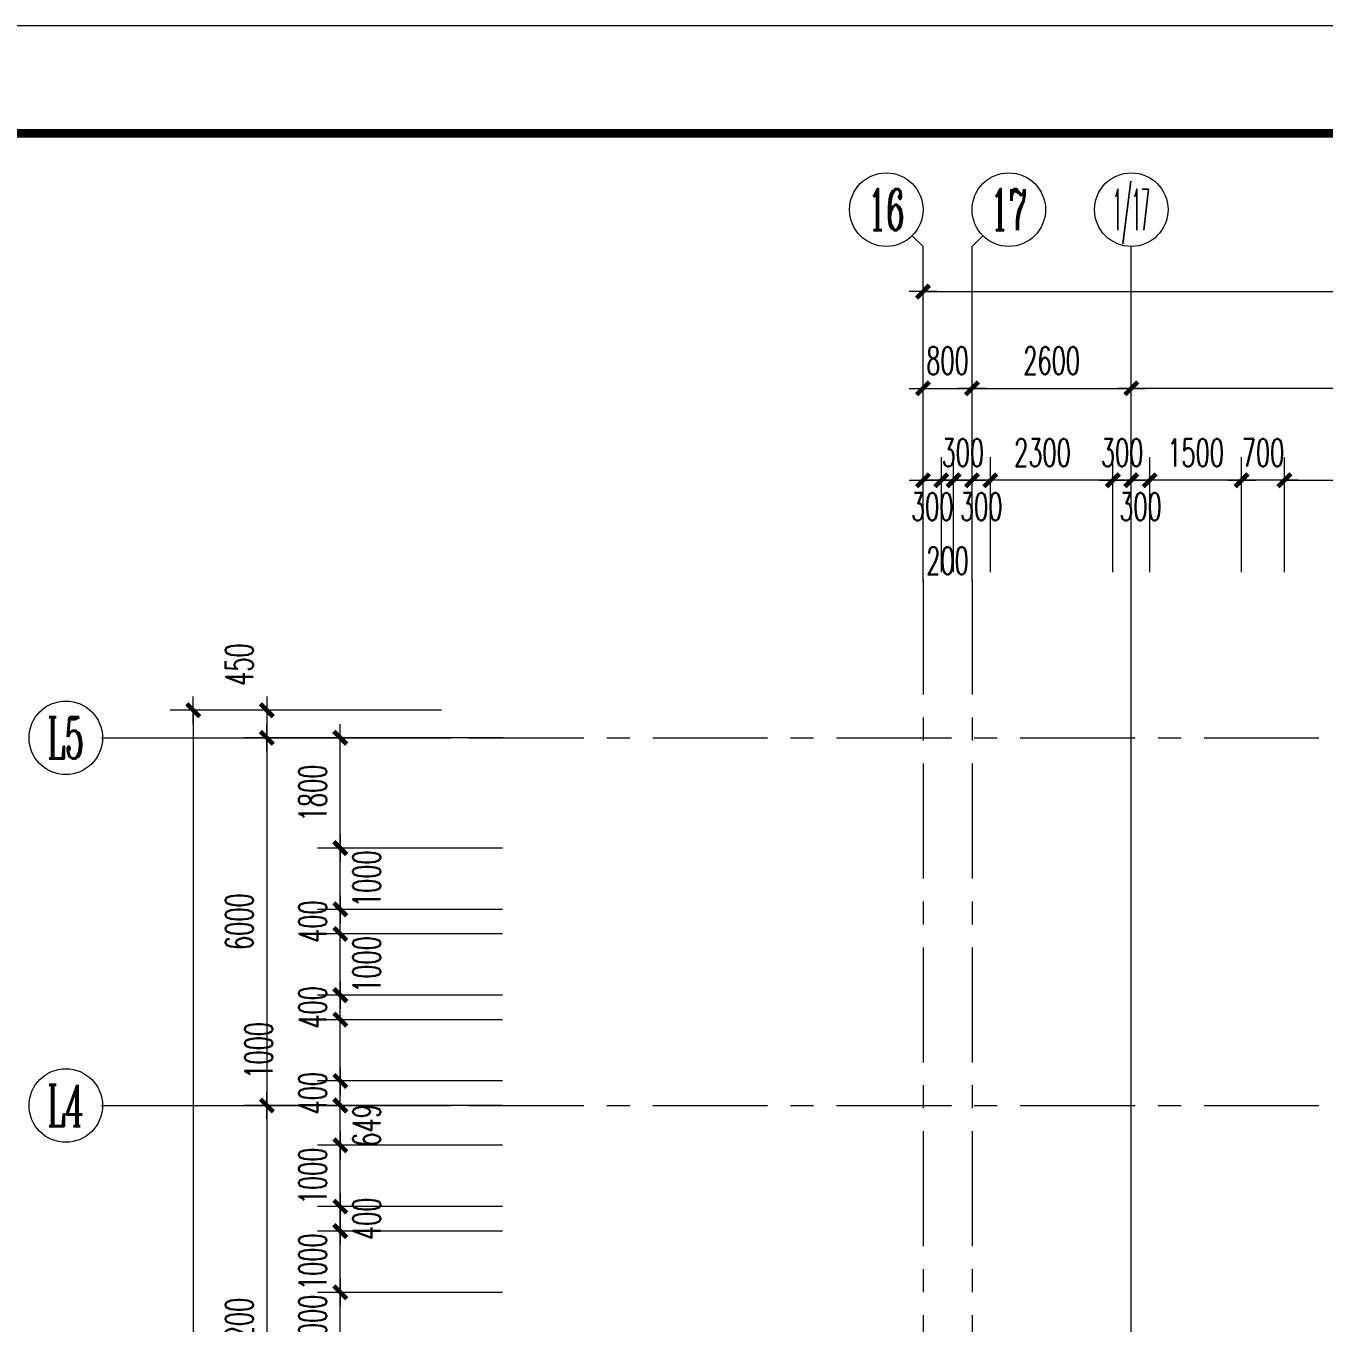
# Model space of a CAD drawing. Extents: x 2719331 to 3465925, y -270324 to -167476.
# Drawn here: x 3355414 to 3376603, y -189553 to -168389 of the extents above; entities that cross this region are included whole.
import ezdxf
from ezdxf.enums import TextEntityAlignment as Align

# ---------------------------------------------------------------- set-up
doc = ezdxf.new("R2010")
doc.units = 0
doc.header["$LTSCALE"] = 1500
doc.header["$MEASUREMENT"] = 0
doc.linetypes.add('CENTER', pattern=[2, 1.25, -0.25, 0.25, -0.25])
doc.layers.get('0').update_dxf_attribs({"linetype": 'CONTINUOUS', "lineweight": 0})
doc.layers.get('DEFPOINTS').update_dxf_attribs({"linetype": 'CONTINUOUS', "lineweight": 5})
for name, color, linetype, lineweight in [('AXIS', 7, 'CONTINUOUS', 5), ('AXIS_TEXT', 7, 'CONTINUOUS', 5), ('DOTE', 7, 'CENTER', 5), ('我的', 7, 'CONTINUOUS', 5)]:
    doc.layers.add(name, color=color, linetype=linetype, lineweight=lineweight)
doc.styles.add('COMPLEX', font='COMPLEX')
doc.styles.add('DIM_FONT', font='romans.shx', dxfattribs={"width": 0.6})
doc.dimstyles.new('DIMN150', dxfattribs={"dimscale": 1.5, "dimtxt": 300, "dimasz": 1, "dimexe": 250, "dimexo": 300, "dimgap": 150, "dimtad": 1, "dimdec": 0, "dimdsep": 46, "dimtxsty": 'DIM_FONT', "dimblk": '_DIMX', "dimcen": 2.5, "dimdle": 0.3, "dimclrd": 7, "dimclre": 256, "dimclrt": 256, "dimadec": 0, "dimazin": 0, "dimtfac": 1, "dimtdec": 0, "dimtix": 1, "dimtmove": 2, "dimatfit": 3, "dimldrblk": '_DIMX', "dimfxl": 1, "dimtvp": 1, "dimtolj": 1, "dimtzin": 0, "dimlwd": -1, "dimlwe": -1, "dimarcsym": 0})

# ---------------------------------------------------------------- blocks, each defined once
blk = doc.blocks.new('_AXISO')
blk.add_circle((0, 0), 0.5)
at = {"layer": 'AXIS_TEXT', "style": 'COMPLEX', "width": 1.041667}
blk.add_attdef('A', text='', height=0.56, dxfattribs=at).set_placement((-0.25, -0.28), (0.25, -0.28), align=Align.FIT)
blk = doc.blocks.new('_AXISO1')
blk.add_line((0.354, -0.146), (0.5, 0))
blk.add_circle((0, -0.5), 0.5)
at = {"layer": 'AXIS_TEXT', "style": 'COMPLEX', "width": 1.041667}
blk.add_attdef('A', text='', height=0.56, dxfattribs=at).set_placement((-0.25, -0.78), (0.25, -0.78), align=Align.FIT)
blk = doc.blocks.new('_AXISO2')
blk.add_line((0.354, 0.146), (0.5, 0))
blk.add_circle((0, 0.5), 0.5)
at = {"layer": 'AXIS_TEXT', "style": 'COMPLEX', "width": 1.041667}
blk.add_attdef('A', text='', height=0.56, dxfattribs=at).set_placement((-0.25, 0.22), (0.25, 0.22), align=Align.FIT)
blk = doc.blocks.new('_DIMX')
blk.add_line((-150, 0), (150, 0))
at = {"const_width": 50}
blk.add_lwpolyline([(-70, -70), (70, 70)], dxfattribs=at)
blk = doc.blocks.new('*D1221')
at = {"layer": 'DEFPOINTS', "color": 0, "lineweight": 25}
for p in [(3370857, -174302), (3370057, -177452), (3370857, -177452)]:
    blk.add_point(p, dxfattribs=at)
at = {"layer": '我的'}
for p, q in [((3370057, -177002), (3370057, -173927)), ((3370857, -177002), (3370857, -173927))]:
    blk.add_line(p, q, dxfattribs=at)
at = {"layer": '我的', "color": 7}
for p, q in [((3370056, -174302), (3370054, -174302)), ((3370057, -174302), (3370857, -174302)), ((3370859, -174302), (3370860, -174302))]:
    blk.add_line(p, q, dxfattribs=at)
at = {"layer": '我的', "color": 7, "xscale": 1.5, "yscale": 1.5, "zscale": 1.5}
blk.add_blockref('_DIMX', (3370057, -174302), dxfattribs=at)
at = {"layer": '我的', "color": 7, "xscale": 1.5, "yscale": 1.5, "zscale": 1.5, "rotation": 180}
blk.add_blockref('_DIMX', (3370857, -174302), dxfattribs=at)
at = {"layer": '我的', "lineweight": 0, "insert": (3370457, -173852), "char_height": 450, "attachment_point": 5, "style": 'DIM_FONT'}
blk.add_mtext('\\A1;800', dxfattribs=at)
blk = doc.blocks.new('*D1222')
at = {"layer": 'DEFPOINTS', "color": 0, "lineweight": 25}
for p in [(3370857, -174302), (3370057, -177452), (3370857, -177452)]:
    blk.add_point(p, dxfattribs=at)
at = {"layer": '我的'}
for p, q in [((3370057, -177002), (3370057, -173927)), ((3370857, -177002), (3370857, -173927))]:
    blk.add_line(p, q, dxfattribs=at)
at = {"layer": '我的', "color": 7}
for p, q in [((3370056, -174302), (3370054, -174302)), ((3370057, -174302), (3370857, -174302)), ((3370859, -174302), (3370860, -174302))]:
    blk.add_line(p, q, dxfattribs=at)
at = {"layer": '我的', "color": 7, "xscale": 1.5, "yscale": 1.5, "zscale": 1.5}
blk.add_blockref('_DIMX', (3370057, -174302), dxfattribs=at)
at = {"layer": '我的', "color": 7, "xscale": 1.5, "yscale": 1.5, "zscale": 1.5, "rotation": 180}
blk.add_blockref('_DIMX', (3370857, -174302), dxfattribs=at)
at = {"layer": '我的', "lineweight": 0, "insert": (3370457, -173852), "char_height": 450, "attachment_point": 5, "style": 'DIM_FONT'}
blk.add_mtext('\\A1;800', dxfattribs=at)
blk = doc.blocks.new('*D1229')
at = {"layer": 'DEFPOINTS', "color": 0, "lineweight": 25}
for p in [(3370857, -174302), (3370057, -177452), (3370857, -177452)]:
    blk.add_point(p, dxfattribs=at)
at = {"layer": '我的'}
for p, q in [((3370057, -177002), (3370057, -173927)), ((3370857, -177002), (3370857, -173927))]:
    blk.add_line(p, q, dxfattribs=at)
at = {"layer": '我的', "color": 7}
for p, q in [((3370056, -174302), (3370054, -174302)), ((3370057, -174302), (3370857, -174302)), ((3370859, -174302), (3370860, -174302))]:
    blk.add_line(p, q, dxfattribs=at)
at = {"layer": '我的', "color": 7, "xscale": 1.5, "yscale": 1.5, "zscale": 1.5}
blk.add_blockref('_DIMX', (3370057, -174302), dxfattribs=at)
at = {"layer": '我的', "color": 7, "xscale": 1.5, "yscale": 1.5, "zscale": 1.5, "rotation": 180}
blk.add_blockref('_DIMX', (3370857, -174302), dxfattribs=at)
at = {"layer": '我的', "lineweight": 0, "insert": (3370457, -173852), "char_height": 450, "attachment_point": 5, "style": 'DIM_FONT'}
blk.add_mtext('\\A1;800', dxfattribs=at)
blk = doc.blocks.new('*D1230')
at = {"layer": 'DEFPOINTS', "color": 0, "lineweight": 25}
for p in [(3427408, -172723), (3427408, -177068), (3370057, -177293)]:
    blk.add_point(p, dxfattribs=at)
at = {"layer": '我的'}
for p, q in [((3370057, -176843), (3370057, -172348)), ((3427408, -176618), (3427408, -172348))]:
    blk.add_line(p, q, dxfattribs=at)
at = {"layer": '我的', "color": 7}
blk.add_line((3370059, -172723), (3427406, -172723), dxfattribs=at)
at = {"layer": '我的', "color": 7, "xscale": 1.5, "yscale": 1.5, "zscale": 1.5, "rotation": 180}
blk.add_blockref('_DIMX', (3370057, -172723), dxfattribs=at)
at = {"layer": '我的', "color": 7, "xscale": 1.5, "yscale": 1.5, "zscale": 1.5}
blk.add_blockref('_DIMX', (3427408, -172723), dxfattribs=at)
at = {"layer": '我的', "lineweight": 0, "insert": (3398732, -172273), "char_height": 450, "attachment_point": 5, "style": 'DIM_FONT'}
blk.add_mtext('\\A1;57350', dxfattribs=at)
blk = doc.blocks.new('*D1231')
at = {"layer": 'DEFPOINTS', "color": 0, "lineweight": 25}
for p in [(3370857, -174302), (3370057, -177452), (3370857, -177452)]:
    blk.add_point(p, dxfattribs=at)
at = {"layer": '我的'}
for p, q in [((3370057, -177002), (3370057, -173927)), ((3370857, -177002), (3370857, -173927))]:
    blk.add_line(p, q, dxfattribs=at)
at = {"layer": '我的', "color": 7}
for p, q in [((3370056, -174302), (3370054, -174302)), ((3370057, -174302), (3370857, -174302)), ((3370859, -174302), (3370860, -174302))]:
    blk.add_line(p, q, dxfattribs=at)
at = {"layer": '我的', "color": 7, "xscale": 1.5, "yscale": 1.5, "zscale": 1.5}
blk.add_blockref('_DIMX', (3370057, -174302), dxfattribs=at)
at = {"layer": '我的', "color": 7, "xscale": 1.5, "yscale": 1.5, "zscale": 1.5, "rotation": 180}
blk.add_blockref('_DIMX', (3370857, -174302), dxfattribs=at)
at = {"layer": '我的', "lineweight": 0, "insert": (3370457, -173852), "char_height": 450, "attachment_point": 5, "style": 'DIM_FONT'}
blk.add_mtext('\\A1;800', dxfattribs=at)
blk = doc.blocks.new('*D1180')
at = {"layer": 'DEFPOINTS', "color": 0, "lineweight": 25}
for p in [(3370357, -175802), (3370057, -177752), (3370357, -177752)]:
    blk.add_point(p, dxfattribs=at)
at = {"layer": '我的'}
for p, q in [((3370057, -177302), (3370057, -175427)), ((3370357, -177302), (3370357, -175427))]:
    blk.add_line(p, q, dxfattribs=at)
at = {"layer": '我的', "color": 7}
for p, q in [((3370056, -175802), (3370054, -175802)), ((3370057, -175802), (3370357, -175802)), ((3370359, -175802), (3370360, -175802))]:
    blk.add_line(p, q, dxfattribs=at)
at = {"layer": '我的', "color": 7, "xscale": 1.5, "yscale": 1.5, "zscale": 1.5}
for p, rotation in [((3370057, -175802), 359.9992271263955), ((3370357, -175802), 179.9992271263955)]:
    blk.add_blockref('_DIMX', p, dxfattribs=dict(at, rotation=rotation))
at = {"layer": '我的', "lineweight": 0, "insert": (3370207, -176234), "char_height": 450, "attachment_point": 5, "rotation": 359.9992, "style": 'DIM_FONT'}
blk.add_mtext('\\A1;300', dxfattribs=at)
blk = doc.blocks.new('*D1181')
at = {"layer": 'DEFPOINTS', "color": 0, "lineweight": 25}
for p in [(3370357, -175802), (3370357, -177752), (3370557, -177752)]:
    blk.add_point(p, dxfattribs=at)
at = {"layer": '我的'}
for p, q in [((3370357, -177302), (3370357, -175427)), ((3370557, -177302), (3370557, -175427))]:
    blk.add_line(p, q, dxfattribs=at)
at = {"layer": '我的', "color": 7}
for p, q in [((3370356, -175802), (3370354, -175802)), ((3370557, -175802), (3370357, -175802)), ((3370559, -175802), (3370560, -175802))]:
    blk.add_line(p, q, dxfattribs=at)
at = {"layer": '我的', "color": 7, "xscale": 1.5, "yscale": 1.5, "zscale": 1.5}
for p, rotation in [((3370357, -175802), 0.00115964100530375), ((3370557, -175802), 180.0011596410053)]:
    blk.add_blockref('_DIMX', p, dxfattribs=dict(at, rotation=rotation))
at = {"layer": '我的', "lineweight": 0, "insert": (3370457, -177116), "char_height": 450, "attachment_point": 5, "rotation": 0.0012, "style": 'DIM_FONT'}
blk.add_mtext('\\A1;200', dxfattribs=at)
blk = doc.blocks.new('*D1182')
at = {"layer": 'DEFPOINTS', "color": 0, "lineweight": 25}
for p in [(3370857, -175802), (3370557, -177752), (3370857, -177752)]:
    blk.add_point(p, dxfattribs=at)
at = {"layer": '我的'}
for p, q in [((3370557, -177302), (3370557, -175427)), ((3370857, -177302), (3370857, -175427))]:
    blk.add_line(p, q, dxfattribs=at)
at = {"layer": '我的', "color": 7}
for p, q in [((3370556, -175802), (3370554, -175802)), ((3370557, -175802), (3370857, -175802)), ((3370859, -175802), (3370860, -175802))]:
    blk.add_line(p, q, dxfattribs=at)
at = {"layer": '我的', "color": 7, "xscale": 1.5, "yscale": 1.5, "zscale": 1.5}
for p, rotation in [((3370557, -175802), 359.9992070189314), ((3370857, -175802), 179.9992070189314)]:
    blk.add_blockref('_DIMX', p, dxfattribs=dict(at, rotation=rotation))
at = {"layer": '我的', "lineweight": 0, "insert": (3370707, -175352), "char_height": 450, "attachment_point": 5, "rotation": 359.9992, "style": 'DIM_FONT'}
blk.add_mtext('\\A1;300', dxfattribs=at)
blk = doc.blocks.new('*D1183')
at = {"layer": 'DEFPOINTS', "color": 0, "lineweight": 25}
for p in [(3370857, -175802), (3370857, -177752), (3371157, -177752)]:
    blk.add_point(p, dxfattribs=at)
at = {"layer": '我的'}
for p, q in [((3370857, -177302), (3370857, -175427)), ((3371157, -177302), (3371157, -175427))]:
    blk.add_line(p, q, dxfattribs=at)
at = {"layer": '我的', "color": 7}
for p, q in [((3370856, -175802), (3370854, -175802)), ((3371157, -175802), (3370857, -175802)), ((3371159, -175802), (3371160, -175802))]:
    blk.add_line(p, q, dxfattribs=at)
at = {"layer": '我的', "color": 7, "xscale": 1.5, "yscale": 1.5, "zscale": 1.5}
for p, rotation in [((3370857, -175802), 0.0007929810686319507), ((3371157, -175802), 180.0007929810687)]:
    blk.add_blockref('_DIMX', p, dxfattribs=dict(at, rotation=rotation))
at = {"layer": '我的', "lineweight": 0, "insert": (3371007, -176234), "char_height": 450, "attachment_point": 5, "rotation": 0.0008, "style": 'DIM_FONT'}
blk.add_mtext('\\A1;300', dxfattribs=at)
blk = doc.blocks.new('*D1100')
at = {"layer": 'DEFPOINTS', "color": 0, "lineweight": 25}
for p in [(3362795, -180004), (3359345, -186004), (3362795, -186004)]:
    blk.add_point(p, dxfattribs=at)
at = {"layer": '我的'}
for p, q in [((3362345, -180004), (3358970, -180004)), ((3362345, -186004), (3358970, -186004))]:
    blk.add_line(p, q, dxfattribs=at)
at = {"layer": '我的', "color": 7}
blk.add_line((3359345, -180006), (3359345, -186003), dxfattribs=at)
at = {"layer": '我的', "color": 7, "xscale": 1.5, "yscale": 1.5, "zscale": 1.5}
for p, rotation in [((3359345, -180004), 90), ((3359345, -186004), 270)]:
    blk.add_blockref('_DIMX', p, dxfattribs=dict(at, rotation=rotation))
at = {"layer": '我的', "lineweight": 0, "insert": (3358895, -183004), "char_height": 450, "attachment_point": 5, "rotation": 90, "style": 'DIM_FONT'}
blk.add_mtext('\\A1;6000', dxfattribs=at)
blk = doc.blocks.new('*D1101')
at = {"layer": 'DEFPOINTS', "color": 0, "lineweight": 25}
for p in [(3362795, -186004), (3359345, -193204), (3362795, -193204)]:
    blk.add_point(p, dxfattribs=at)
at = {"layer": '我的'}
for p, q in [((3362345, -186004), (3358970, -186004)), ((3362345, -193204), (3358970, -193204))]:
    blk.add_line(p, q, dxfattribs=at)
at = {"layer": '我的', "color": 7}
blk.add_line((3359345, -186006), (3359345, -193203), dxfattribs=at)
at = {"layer": '我的', "color": 7, "xscale": 1.5, "yscale": 1.5, "zscale": 1.5}
for p, rotation in [((3359345, -186004), 90), ((3359345, -193204), 270)]:
    blk.add_blockref('_DIMX', p, dxfattribs=dict(at, rotation=rotation))
at = {"layer": '我的', "lineweight": 0, "insert": (3358895, -189604), "char_height": 450, "attachment_point": 5, "rotation": 90, "style": 'DIM_FONT'}
blk.add_mtext('\\A1;7200', dxfattribs=at)
blk = doc.blocks.new('*D1155')
at = {"layer": 'DEFPOINTS', "color": 0, "lineweight": 25}
for p in [(3362645, -179554), (3358145, -242954), (3362645, -242954)]:
    blk.add_point(p, dxfattribs=at)
at = {"layer": '我的'}
for p, q in [((3362195, -179554), (3357770, -179554)), ((3362195, -242954), (3357770, -242954))]:
    blk.add_line(p, q, dxfattribs=at)
at = {"layer": '我的', "color": 7}
blk.add_line((3358145, -179556), (3358145, -242953), dxfattribs=at)
at = {"layer": '我的', "color": 7, "xscale": 1.5, "yscale": 1.5, "zscale": 1.5}
for p, rotation in [((3358145, -179554), 90), ((3358145, -242954), 270)]:
    blk.add_blockref('_DIMX', p, dxfattribs=dict(at, rotation=rotation))
at = {"layer": '我的', "lineweight": 0, "insert": (3357695, -211254), "char_height": 450, "attachment_point": 5, "rotation": 90, "style": 'DIM_FONT'}
blk.add_mtext('\\A1;63400', dxfattribs=at)
blk = doc.blocks.new('*D1156')
at = {"layer": 'DEFPOINTS', "color": 0, "lineweight": 25}
for p in [(3361295, -179554), (3359345, -180004), (3361295, -180004)]:
    blk.add_point(p, dxfattribs=at)
at = {"layer": '我的'}
for p, q in [((3360845, -179554), (3358970, -179554)), ((3360845, -180004), (3358970, -180004))]:
    blk.add_line(p, q, dxfattribs=at)
at = {"layer": '我的', "color": 7}
for p, q in [((3359345, -179553), (3359345, -179551)), ((3359345, -179554), (3359345, -180004)), ((3359345, -180006), (3359345, -180007))]:
    blk.add_line(p, q, dxfattribs=at)
at = {"layer": '我的', "color": 7, "xscale": 1.5, "yscale": 1.5, "zscale": 1.5}
for p, rotation in [((3359345, -179554), 270), ((3359345, -180004), 90)]:
    blk.add_blockref('_DIMX', p, dxfattribs=dict(at, rotation=rotation))
at = {"layer": '我的', "lineweight": 0, "insert": (3358895, -178810), "char_height": 450, "attachment_point": 5, "rotation": 90, "style": 'DIM_FONT'}
blk.add_mtext('\\A1;450', dxfattribs=at)
blk = doc.blocks.new('*D695')
at = {"layer": 'DEFPOINTS', "color": 0, "lineweight": 25}
for p in [(3373457, -174302), (3370857, -177452), (3373457, -177452)]:
    blk.add_point(p, dxfattribs=at)
at = {"layer": '我的'}
for p, q in [((3370857, -177002), (3370857, -173927)), ((3373457, -177002), (3373457, -173927))]:
    blk.add_line(p, q, dxfattribs=at)
at = {"layer": '我的', "color": 7}
blk.add_line((3370859, -174302), (3373456, -174302), dxfattribs=at)
at = {"layer": '我的', "color": 7, "xscale": 1.5, "yscale": 1.5, "zscale": 1.5, "rotation": 180}
blk.add_blockref('_DIMX', (3370857, -174302), dxfattribs=at)
at = {"layer": '我的', "color": 7, "xscale": 1.5, "yscale": 1.5, "zscale": 1.5}
blk.add_blockref('_DIMX', (3373457, -174302), dxfattribs=at)
at = {"layer": '我的', "lineweight": 0, "insert": (3372157, -173852), "char_height": 450, "attachment_point": 5, "style": 'DIM_FONT'}
blk.add_mtext('\\A1;2600', dxfattribs=at)
blk = doc.blocks.new('*D697')
at = {"layer": 'DEFPOINTS', "color": 0, "lineweight": 25}
for p in [(3379957, -175802), (3375957, -177752), (3379957, -177752)]:
    blk.add_point(p, dxfattribs=at)
at = {"layer": '我的'}
for p, q in [((3375957, -177302), (3375957, -175427)), ((3379957, -177302), (3379957, -175427))]:
    blk.add_line(p, q, dxfattribs=at)
at = {"layer": '我的', "color": 7}
blk.add_line((3375959, -175802), (3379956, -175802), dxfattribs=at)
at = {"layer": '我的', "color": 7, "xscale": 1.5, "yscale": 1.5, "zscale": 1.5, "rotation": 180}
blk.add_blockref('_DIMX', (3375957, -175802), dxfattribs=at)
at = {"layer": '我的', "color": 7, "xscale": 1.5, "yscale": 1.5, "zscale": 1.5}
blk.add_blockref('_DIMX', (3379957, -175802), dxfattribs=at)
at = {"layer": '我的', "lineweight": 0, "insert": (3377957, -175352), "char_height": 450, "attachment_point": 5, "style": 'DIM_FONT'}
blk.add_mtext('\\A1;4000', dxfattribs=at)
blk = doc.blocks.new('*D698')
at = {"layer": 'DEFPOINTS', "color": 0, "lineweight": 25}
for p in [(3373457, -175802), (3373157, -177752), (3373457, -177752)]:
    blk.add_point(p, dxfattribs=at)
at = {"layer": '我的'}
for p, q in [((3373157, -177302), (3373157, -175427)), ((3373457, -177302), (3373457, -175427))]:
    blk.add_line(p, q, dxfattribs=at)
at = {"layer": '我的', "color": 7}
for p, q in [((3373156, -175802), (3373154, -175802)), ((3373157, -175802), (3373457, -175802)), ((3373459, -175802), (3373460, -175802))]:
    blk.add_line(p, q, dxfattribs=at)
at = {"layer": '我的', "color": 7, "xscale": 1.5, "yscale": 1.5, "zscale": 1.5}
for p, rotation in [((3373157, -175802), 359.9992070189314), ((3373457, -175802), 179.9992070189314)]:
    blk.add_blockref('_DIMX', p, dxfattribs=dict(at, rotation=rotation))
at = {"layer": '我的', "lineweight": 0, "insert": (3373307, -175352), "char_height": 450, "attachment_point": 5, "rotation": 359.9992, "style": 'DIM_FONT'}
blk.add_mtext('\\A1;300', dxfattribs=at)
blk = doc.blocks.new('*D699')
at = {"layer": 'DEFPOINTS', "color": 0, "lineweight": 25}
for p in [(3373457, -175802), (3373457, -177752), (3373757, -177752)]:
    blk.add_point(p, dxfattribs=at)
at = {"layer": '我的'}
for p, q in [((3373457, -177302), (3373457, -175427)), ((3373757, -177302), (3373757, -175427))]:
    blk.add_line(p, q, dxfattribs=at)
at = {"layer": '我的', "color": 7}
for p, q in [((3373456, -175802), (3373454, -175802)), ((3373757, -175802), (3373457, -175802)), ((3373759, -175802), (3373760, -175802))]:
    blk.add_line(p, q, dxfattribs=at)
at = {"layer": '我的', "color": 7, "xscale": 1.5, "yscale": 1.5, "zscale": 1.5}
for p, rotation in [((3373457, -175802), 0.0007929810686319507), ((3373757, -175802), 180.0007929810687)]:
    blk.add_blockref('_DIMX', p, dxfattribs=dict(at, rotation=rotation))
at = {"layer": '我的', "lineweight": 0, "insert": (3373607, -176234), "char_height": 450, "attachment_point": 5, "rotation": 0.0008, "style": 'DIM_FONT'}
blk.add_mtext('\\A1;300', dxfattribs=at)
blk = doc.blocks.new('*D700')
at = {"layer": 'DEFPOINTS', "color": 0, "lineweight": 25}
for p in [(3375257, -175802), (3375257, -177752), (3375957, -177752)]:
    blk.add_point(p, dxfattribs=at)
at = {"layer": '我的'}
for p, q in [((3375257, -177302), (3375257, -175427)), ((3375957, -177302), (3375957, -175427))]:
    blk.add_line(p, q, dxfattribs=at)
at = {"layer": '我的', "color": 7}
for p, q in [((3375256, -175802), (3375254, -175802)), ((3375957, -175802), (3375257, -175802)), ((3375959, -175802), (3375960, -175802))]:
    blk.add_line(p, q, dxfattribs=at)
at = {"layer": '我的', "color": 7, "xscale": 1.5, "yscale": 1.5, "zscale": 1.5}
for p, rotation in [((3375257, -175802), 359.9999958423971), ((3375957, -175802), 179.9999958423971)]:
    blk.add_blockref('_DIMX', p, dxfattribs=dict(at, rotation=rotation))
at = {"layer": '我的', "lineweight": 0, "insert": (3375607, -175352), "char_height": 450, "attachment_point": 5, "rotation": 360, "style": 'DIM_FONT'}
blk.add_mtext('\\A1;700', dxfattribs=at)
blk = doc.blocks.new('*D705')
at = {"layer": 'DEFPOINTS', "color": 0, "lineweight": 25}
for p in [(3370857, -175802), (3370857, -177752), (3373157, -177752)]:
    blk.add_point(p, dxfattribs=at)
at = {"layer": '我的'}
for p, q in [((3370857, -177302), (3370857, -175427)), ((3373157, -177302), (3373157, -175427))]:
    blk.add_line(p, q, dxfattribs=at)
at = {"layer": '我的', "color": 7}
blk.add_line((3373156, -175802), (3370859, -175802), dxfattribs=at)
at = {"layer": '我的', "color": 7, "xscale": 1.5, "yscale": 1.5, "zscale": 1.5}
for p, rotation in [((3370857, -175802), 180.0014144629763), ((3373157, -175802), 0.001414462976265795)]:
    blk.add_blockref('_DIMX', p, dxfattribs=dict(at, rotation=rotation))
at = {"layer": '我的', "lineweight": 0, "insert": (3372007, -175352), "char_height": 450, "attachment_point": 5, "rotation": 0.0014, "style": 'DIM_FONT'}
blk.add_mtext('\\A1;2300', dxfattribs=at)
blk = doc.blocks.new('*D706')
at = {"layer": 'DEFPOINTS', "color": 0, "lineweight": 25}
for p in [(3373457, -174302), (3373457, -177452), (3381857, -177452)]:
    blk.add_point(p, dxfattribs=at)
at = {"layer": '我的'}
for p, q in [((3373457, -177002), (3373457, -173927)), ((3381857, -177002), (3381857, -173927))]:
    blk.add_line(p, q, dxfattribs=at)
at = {"layer": '我的', "color": 7}
blk.add_line((3381856, -174302), (3373459, -174302), dxfattribs=at)
at = {"layer": '我的', "color": 7, "xscale": 1.5, "yscale": 1.5, "zscale": 1.5, "rotation": 180}
blk.add_blockref('_DIMX', (3373457, -174302), dxfattribs=at)
at = {"layer": '我的', "color": 7, "xscale": 1.5, "yscale": 1.5, "zscale": 1.5}
blk.add_blockref('_DIMX', (3381857, -174302), dxfattribs=at)
at = {"layer": '我的', "lineweight": 0, "insert": (3377657, -173852), "char_height": 450, "attachment_point": 5, "style": 'DIM_FONT'}
blk.add_mtext('\\A1;8400', dxfattribs=at)
blk = doc.blocks.new('*D768')
at = {"layer": 'DEFPOINTS', "color": 0, "lineweight": 25}
for p in [(3373757, -175802), (3373757, -177752), (3375257, -177752)]:
    blk.add_point(p, dxfattribs=at)
at = {"layer": '我的'}
for p, q in [((3373757, -177302), (3373757, -175427)), ((3375257, -177302), (3375257, -175427))]:
    blk.add_line(p, q, dxfattribs=at)
at = {"layer": '我的', "color": 7}
blk.add_line((3375256, -175802), (3373759, -175802), dxfattribs=at)
at = {"layer": '我的', "color": 7, "xscale": 1.5, "yscale": 1.5, "zscale": 1.5}
for p, rotation in [((3373757, -175802), 179.9999958424033), ((3375257, -175802), 359.9999958424033)]:
    blk.add_blockref('_DIMX', p, dxfattribs=dict(at, rotation=rotation))
at = {"layer": '我的', "lineweight": 0, "insert": (3374507, -175352), "char_height": 450, "attachment_point": 5, "rotation": 360, "style": 'DIM_FONT'}
blk.add_mtext('\\A1;1500', dxfattribs=at)
blk = doc.blocks.new('*D718')
at = {"layer": 'DEFPOINTS', "color": 0, "lineweight": 25}
for p in [(3360545, -189053), (3363644, -189053), (3363644, -190053)]:
    blk.add_point(p, dxfattribs=at)
at = {"layer": '我的'}
for p, q in [((3363194, -189053), (3360170, -189053)), ((3363194, -190053), (3360170, -190053))]:
    blk.add_line(p, q, dxfattribs=at)
at = {"layer": '我的', "color": 7}
for p, q in [((3360545, -189052), (3360545, -189050)), ((3360545, -190053), (3360545, -189053)), ((3360545, -190055), (3360545, -190056))]:
    blk.add_line(p, q, dxfattribs=at)
at = {"layer": '我的', "color": 7, "xscale": 1.5, "yscale": 1.5, "zscale": 1.5}
for p, rotation in [((3360545, -189053), 270), ((3360545, -190053), 90)]:
    blk.add_blockref('_DIMX', p, dxfattribs=dict(at, rotation=rotation))
at = {"layer": '我的', "lineweight": 0, "insert": (3360095, -189553), "char_height": 450, "attachment_point": 5, "rotation": 90, "style": 'DIM_FONT'}
blk.add_mtext('\\A1;1000', dxfattribs=at)
blk = doc.blocks.new('*D719')
at = {"layer": 'DEFPOINTS', "color": 0, "lineweight": 25}
for p in [(3360545, -188053), (3363644, -188053), (3363644, -189053)]:
    blk.add_point(p, dxfattribs=at)
at = {"layer": '我的'}
for p, q in [((3363194, -188053), (3360170, -188053)), ((3363194, -189053), (3360170, -189053))]:
    blk.add_line(p, q, dxfattribs=at)
at = {"layer": '我的', "color": 7}
for p, q in [((3360545, -188052), (3360545, -188050)), ((3360545, -189053), (3360545, -188053)), ((3360545, -189055), (3360545, -189056))]:
    blk.add_line(p, q, dxfattribs=at)
at = {"layer": '我的', "color": 7, "xscale": 1.5, "yscale": 1.5, "zscale": 1.5}
for p, rotation in [((3360545, -188053), 270), ((3360545, -189053), 90)]:
    blk.add_blockref('_DIMX', p, dxfattribs=dict(at, rotation=rotation))
at = {"layer": '我的', "lineweight": 0, "insert": (3360095, -188553), "char_height": 450, "attachment_point": 5, "rotation": 90, "style": 'DIM_FONT'}
blk.add_mtext('\\A1;1000', dxfattribs=at)
blk = doc.blocks.new('*D720')
at = {"layer": 'DEFPOINTS', "color": 0, "lineweight": 25}
for p in [(3360545, -187653), (3363644, -187653), (3363644, -188053)]:
    blk.add_point(p, dxfattribs=at)
at = {"layer": '我的'}
for p, q in [((3363194, -187653), (3360170, -187653)), ((3363194, -188053), (3360170, -188053))]:
    blk.add_line(p, q, dxfattribs=at)
at = {"layer": '我的', "color": 7}
for p, q in [((3360545, -187652), (3360545, -187650)), ((3360545, -188053), (3360545, -187653)), ((3360545, -188055), (3360545, -188056))]:
    blk.add_line(p, q, dxfattribs=at)
at = {"layer": '我的', "color": 7, "xscale": 1.5, "yscale": 1.5, "zscale": 1.5}
for p, rotation in [((3360545, -187653), 270), ((3360545, -188053), 90)]:
    blk.add_blockref('_DIMX', p, dxfattribs=dict(at, rotation=rotation))
at = {"layer": '我的', "lineweight": 0, "insert": (3360977, -187853), "char_height": 450, "attachment_point": 5, "rotation": 90, "style": 'DIM_FONT'}
blk.add_mtext('\\A1;400', dxfattribs=at)
blk = doc.blocks.new('*D721')
at = {"layer": 'DEFPOINTS', "color": 0, "lineweight": 25}
for p in [(3360545, -186653), (3363644, -186653), (3363644, -187653)]:
    blk.add_point(p, dxfattribs=at)
at = {"layer": '我的'}
for p, q in [((3363194, -186653), (3360170, -186653)), ((3363194, -187653), (3360170, -187653))]:
    blk.add_line(p, q, dxfattribs=at)
at = {"layer": '我的', "color": 7}
for p, q in [((3360545, -186652), (3360545, -186650)), ((3360545, -187653), (3360545, -186653)), ((3360545, -187655), (3360545, -187656))]:
    blk.add_line(p, q, dxfattribs=at)
at = {"layer": '我的', "color": 7, "xscale": 1.5, "yscale": 1.5, "zscale": 1.5}
for p, rotation in [((3360545, -186653), 270), ((3360545, -187653), 90)]:
    blk.add_blockref('_DIMX', p, dxfattribs=dict(at, rotation=rotation))
at = {"layer": '我的', "lineweight": 0, "insert": (3360095, -187153), "char_height": 450, "attachment_point": 5, "rotation": 90, "style": 'DIM_FONT'}
blk.add_mtext('\\A1;1000', dxfattribs=at)
blk = doc.blocks.new('*D722')
at = {"layer": 'DEFPOINTS', "color": 0, "lineweight": 25}
for p in [(3360545, -186004), (3363644, -186004), (3363644, -186653)]:
    blk.add_point(p, dxfattribs=at)
at = {"layer": '我的'}
for p, q in [((3363194, -186004), (3360170, -186004)), ((3363194, -186653), (3360170, -186653))]:
    blk.add_line(p, q, dxfattribs=at)
at = {"layer": '我的', "color": 7}
blk.add_line((3360545, -186652), (3360545, -186006), dxfattribs=at)
at = {"layer": '我的', "color": 7, "xscale": 1.5, "yscale": 1.5, "zscale": 1.5}
for p, rotation in [((3360545, -186004), 90), ((3360545, -186653), 270)]:
    blk.add_blockref('_DIMX', p, dxfattribs=dict(at, rotation=rotation))
at = {"layer": '我的', "lineweight": 0, "insert": (3360977, -186329), "char_height": 450, "attachment_point": 5, "rotation": 90, "style": 'DIM_FONT'}
blk.add_mtext('\\A1;649', dxfattribs=at)
blk = doc.blocks.new('*D723')
at = {"layer": 'DEFPOINTS', "color": 0, "lineweight": 25}
for p in [(3360545, -185604), (3363644, -185604), (3363644, -186004)]:
    blk.add_point(p, dxfattribs=at)
at = {"layer": '我的'}
for p, q in [((3363194, -185604), (3360170, -185604)), ((3363194, -186004), (3360170, -186004))]:
    blk.add_line(p, q, dxfattribs=at)
at = {"layer": '我的', "color": 7}
for p, q in [((3360545, -185603), (3360545, -185601)), ((3360545, -186004), (3360545, -185604)), ((3360545, -186006), (3360545, -186007))]:
    blk.add_line(p, q, dxfattribs=at)
at = {"layer": '我的', "color": 7, "xscale": 1.5, "yscale": 1.5, "zscale": 1.5}
for p, rotation in [((3360545, -185604), 270), ((3360545, -186004), 90)]:
    blk.add_blockref('_DIMX', p, dxfattribs=dict(at, rotation=rotation))
at = {"layer": '我的', "lineweight": 0, "insert": (3360095, -185804), "char_height": 450, "attachment_point": 5, "rotation": 90, "style": 'DIM_FONT'}
blk.add_mtext('\\A1;400', dxfattribs=at)
blk = doc.blocks.new('*D724')
at = {"layer": 'DEFPOINTS', "color": 0, "lineweight": 25}
for p in [(3360545, -184604), (3363644, -184604), (3363644, -185604)]:
    blk.add_point(p, dxfattribs=at)
at = {"layer": '我的'}
for p, q in [((3363194, -184604), (3360170, -184604)), ((3363194, -185604), (3360170, -185604))]:
    blk.add_line(p, q, dxfattribs=at)
at = {"layer": '我的', "color": 7}
blk.add_line((3360545, -185603), (3360545, -184606), dxfattribs=at)
at = {"layer": '我的', "color": 7, "xscale": 1.5, "yscale": 1.5, "zscale": 1.5}
for p, rotation in [((3360545, -184604), 90), ((3360545, -185604), 270)]:
    blk.add_blockref('_DIMX', p, dxfattribs=dict(at, rotation=rotation))
at = {"layer": '我的', "lineweight": 0, "insert": (3359213, -185104), "char_height": 450, "attachment_point": 5, "rotation": 90, "style": 'DIM_FONT'}
blk.add_mtext('\\A1;1000', dxfattribs=at)
blk = doc.blocks.new('*D725')
at = {"layer": 'DEFPOINTS', "color": 0, "lineweight": 25}
for p in [(3360545, -184204), (3363644, -184204), (3363644, -184604)]:
    blk.add_point(p, dxfattribs=at)
at = {"layer": '我的'}
for p, q in [((3363194, -184204), (3360170, -184204)), ((3363194, -184604), (3360170, -184604))]:
    blk.add_line(p, q, dxfattribs=at)
at = {"layer": '我的', "color": 7}
for p, q in [((3360545, -184203), (3360545, -184201)), ((3360545, -184604), (3360545, -184204)), ((3360545, -184606), (3360545, -184607))]:
    blk.add_line(p, q, dxfattribs=at)
at = {"layer": '我的', "color": 7, "xscale": 1.5, "yscale": 1.5, "zscale": 1.5}
for p, rotation in [((3360545, -184204), 270), ((3360545, -184604), 90)]:
    blk.add_blockref('_DIMX', p, dxfattribs=dict(at, rotation=rotation))
at = {"layer": '我的', "lineweight": 0, "insert": (3360095, -184404), "char_height": 450, "attachment_point": 5, "rotation": 90, "style": 'DIM_FONT'}
blk.add_mtext('\\A1;400', dxfattribs=at)
blk = doc.blocks.new('*D726')
at = {"layer": 'DEFPOINTS', "color": 0, "lineweight": 25}
for p in [(3360545, -183204), (3363644, -183204), (3363644, -184204)]:
    blk.add_point(p, dxfattribs=at)
at = {"layer": '我的'}
for p, q in [((3363194, -183204), (3360170, -183204)), ((3363194, -184204), (3360170, -184204))]:
    blk.add_line(p, q, dxfattribs=at)
at = {"layer": '我的', "color": 7}
blk.add_line((3360545, -184203), (3360545, -183206), dxfattribs=at)
at = {"layer": '我的', "color": 7, "xscale": 1.5, "yscale": 1.5, "zscale": 1.5}
for p, rotation in [((3360545, -183204), 90), ((3360545, -184204), 270)]:
    blk.add_blockref('_DIMX', p, dxfattribs=dict(at, rotation=rotation))
at = {"layer": '我的', "lineweight": 0, "insert": (3360977, -183704), "char_height": 450, "attachment_point": 5, "rotation": 90, "style": 'DIM_FONT'}
blk.add_mtext('\\A1;1000', dxfattribs=at)
blk = doc.blocks.new('*D727')
at = {"layer": 'DEFPOINTS', "color": 0, "lineweight": 25}
for p in [(3360545, -182804), (3363644, -182804), (3363644, -183204)]:
    blk.add_point(p, dxfattribs=at)
at = {"layer": '我的'}
for p, q in [((3363194, -182804), (3360170, -182804)), ((3363194, -183204), (3360170, -183204))]:
    blk.add_line(p, q, dxfattribs=at)
at = {"layer": '我的', "color": 7}
for p, q in [((3360545, -182803), (3360545, -182801)), ((3360545, -183204), (3360545, -182804)), ((3360545, -183206), (3360545, -183207))]:
    blk.add_line(p, q, dxfattribs=at)
at = {"layer": '我的', "color": 7, "xscale": 1.5, "yscale": 1.5, "zscale": 1.5}
for p, rotation in [((3360545, -182804), 270), ((3360545, -183204), 90)]:
    blk.add_blockref('_DIMX', p, dxfattribs=dict(at, rotation=rotation))
at = {"layer": '我的', "lineweight": 0, "insert": (3360095, -183004), "char_height": 450, "attachment_point": 5, "rotation": 90, "style": 'DIM_FONT'}
blk.add_mtext('\\A1;400', dxfattribs=at)
blk = doc.blocks.new('*D728')
at = {"layer": 'DEFPOINTS', "color": 0, "lineweight": 25}
for p in [(3360545, -181804), (3363644, -181804), (3363644, -182804)]:
    blk.add_point(p, dxfattribs=at)
at = {"layer": '我的'}
for p, q in [((3363194, -181804), (3360170, -181804)), ((3363194, -182804), (3360170, -182804))]:
    blk.add_line(p, q, dxfattribs=at)
at = {"layer": '我的', "color": 7}
blk.add_line((3360545, -182803), (3360545, -181806), dxfattribs=at)
at = {"layer": '我的', "color": 7, "xscale": 1.5, "yscale": 1.5, "zscale": 1.5}
for p, rotation in [((3360545, -181804), 90), ((3360545, -182804), 270)]:
    blk.add_blockref('_DIMX', p, dxfattribs=dict(at, rotation=rotation))
at = {"layer": '我的', "lineweight": 0, "insert": (3360977, -182304), "char_height": 450, "attachment_point": 5, "rotation": 90, "style": 'DIM_FONT'}
blk.add_mtext('\\A1;1000', dxfattribs=at)
blk = doc.blocks.new('*D729')
at = {"layer": 'DEFPOINTS', "color": 0, "lineweight": 25}
for p in [(3360545, -180004), (3363644, -180004), (3363644, -181804)]:
    blk.add_point(p, dxfattribs=at)
at = {"layer": '我的'}
for p, q in [((3363194, -180004), (3360170, -180004)), ((3363194, -181804), (3360170, -181804))]:
    blk.add_line(p, q, dxfattribs=at)
at = {"layer": '我的', "color": 7}
blk.add_line((3360545, -181803), (3360545, -180006), dxfattribs=at)
at = {"layer": '我的', "color": 7, "xscale": 1.5, "yscale": 1.5, "zscale": 1.5}
for p, rotation in [((3360545, -180004), 90), ((3360545, -181804), 270)]:
    blk.add_blockref('_DIMX', p, dxfattribs=dict(at, rotation=rotation))
at = {"layer": '我的', "lineweight": 0, "insert": (3360095, -180904), "char_height": 450, "attachment_point": 5, "rotation": 90, "style": 'DIM_FONT'}
blk.add_mtext('\\A1;1800', dxfattribs=at)

msp = doc.modelspace()

# ---------------------------------------------------------------- linework, layer by layer
at = {"layer": 'AXIS', "color": 250}
msp.add_lwpolyline([(3329204, -168389.2), (3329204, -269702.6), (3465924.5, -269702.6), (3465924.5, -168389.2)], close=True, dxfattribs=at)
at = {"layer": 'AXIS', "color": 0, "const_width": 140.2}
msp.add_lwpolyline([(3330956.8, -170142), (3330956.8, -267949.7), (3464171.7, -267949.7), (3464171.7, -170142)], close=True, dxfattribs=at)
at = {"layer": 'DOTE', "lineweight": 0}
for p, q in [((3370057.2, -177424.7), (3370057.2, -244176.5)), ((3370857.2, -177424.7), (3370857.2, -244176.5)), ((3362644.6, -180004.1), (3393274.5, -180004.1)), ((3362644.6, -186004.1), (3393274.5, -186004.1))]:
    msp.add_line(p, q, dxfattribs=at)
at = {"layer": '我的', "lineweight": 0}
for p, q in [((3370057.2, -177451.6), (3370057.2, -171986.4)), ((3370857.2, -177451.6), (3370857.2, -171986.4)), ((3370857.2, -177451.6), (3370857.2, -171986.4)), ((3373457.2, -177451.6), (3373457.2, -171986.4)), ((3373457.2, -218504.1), (3373457.2, -174969.7)), ((3356644.6, -180004.1), (3362344.6, -180004.1)), ((3356644.6, -186004.1), (3362344.6, -186004.1)), ((3356644.6, -186004.1), (3362344.6, -186004.1))]:
    msp.add_line(p, q, dxfattribs=at)

# ---------------------------------------------------------------- block references
ref = msp.add_blockref('_AXISO1', (3370057.2, -171386.4), dxfattribs=dict(at, xscale=1200, yscale=1200, zscale=1200, rotation=270))
ref.add_attrib('A', '16', dxfattribs={"layer": 'AXIS_TEXT', "height": 672, "style": 'COMPLEX', "width": 0.646552}).set_placement((3369157.2, -171722.4), (3369757.2, -171722.4), align=Align.FIT)
ref = msp.add_blockref('_AXISO1', (3370057.2, -171386.4), dxfattribs=dict(at, xscale=1200, yscale=1200, zscale=1200, rotation=270))
ref.add_attrib('A', '16', dxfattribs={"layer": 'AXIS_TEXT', "height": 672, "style": 'COMPLEX', "width": 0.646552}).set_placement((3369157.2, -171722.4), (3369757.2, -171722.4), align=Align.FIT)
ref = msp.add_blockref('_AXISO1', (3370057.2, -171386.4), dxfattribs=dict(at, xscale=1200, yscale=1200, zscale=1200, rotation=270))
ref.add_attrib('A', '16', dxfattribs={"layer": 'AXIS_TEXT', "height": 672, "style": 'COMPLEX', "width": 0.646552}).set_placement((3369157.2, -171722.4), (3369757.2, -171722.4), align=Align.FIT)
ref = msp.add_blockref('_AXISO1', (3370057.2, -171386.4), dxfattribs=dict(at, xscale=1200, yscale=1200, zscale=1200, rotation=270))
ref.add_attrib('A', '16', dxfattribs={"layer": 'AXIS_TEXT', "height": 672, "style": 'COMPLEX', "width": 0.646552}).set_placement((3369157.2, -171722.4), (3369757.2, -171722.4), align=Align.FIT)
ref = msp.add_blockref('_AXISO2', (3370857.2, -171386.4), dxfattribs=dict(at, xscale=1200, yscale=1200, zscale=1200, rotation=270))
ref.add_attrib('A', '17', dxfattribs={"layer": 'AXIS_TEXT', "height": 672, "style": 'COMPLEX', "width": 0.646552}).set_placement((3371157.2, -171722.4), (3371757.2, -171722.4), align=Align.FIT)
ref = msp.add_blockref('_AXISO2', (3370857.2, -171386.4), dxfattribs=dict(at, xscale=1200, yscale=1200, zscale=1200, rotation=270))
ref.add_attrib('A', '17', dxfattribs={"layer": 'AXIS_TEXT', "height": 672, "style": 'COMPLEX', "width": 0.646552}).set_placement((3371157.2, -171722.4), (3371757.2, -171722.4), align=Align.FIT)
ref = msp.add_blockref('_AXISO', (3373457.2, -171386.4), dxfattribs=dict(at, xscale=1200, yscale=1200, zscale=1200))
ref.add_attrib('A', '1/17', dxfattribs={"layer": 'AXIS_TEXT', "height": 672, "style": 'COMPLEX', "width": 0.284091}).set_placement((3373157.2, -171722.4), (3373757.2, -171722.4), align=Align.FIT)
ref = msp.add_blockref('_AXISO', (3356063.4, -180004.1), dxfattribs=dict(at, xscale=1200, yscale=1200, zscale=1200))
ref.add_attrib('A', 'L5', dxfattribs={"layer": 'AXIS_TEXT', "height": 672, "style": 'COMPLEX', "width": 0.585938}).set_placement((3355763.4, -180340.1), (3356363.4, -180340.1), align=Align.FIT)
ref = msp.add_blockref('_AXISO', (3356063.4, -186004.1), dxfattribs=dict(at, xscale=1200, yscale=1200, zscale=1200))
ref.add_attrib('A', 'L4', dxfattribs={"layer": 'AXIS_TEXT', "height": 672, "style": 'COMPLEX', "width": 0.551471}).set_placement((3355763.4, -186340.1), (3356363.4, -186340.1), align=Align.FIT)

# ---------------------------------------------------------------- dimensions: what is measured, and where the dimension line sits
for base, p1, p2, picture, middle in [((3427407.6, -172722.5), (3370057.2, -177292.8), (3427407.6, -177067.9), '*D1230', (3398732.4, -172272.5)), ((3370857.2, -174301.6), (3370057.2, -177451.6), (3370857.2, -177451.6), '*D1221', (3370457.2, -173851.6)), ((3370857.2, -174301.6), (3370057.2, -177451.6), (3370857.2, -177451.6), '*D1222', (3370457.2, -173851.6)), ((3370857.2, -174301.6), (3370057.2, -177451.6), (3370857.2, -177451.6), '*D1229', (3370457.2, -173851.6)), ((3370857.2, -174301.6), (3370057.2, -177451.6), (3370857.2, -177451.6), '*D1231', (3370457.2, -173851.6)), ((3373457.2, -174301.6), (3370857.2, -177451.6), (3373457.2, -177451.7), '*D695', (3372157.2, -173851.6)), ((3373457.1, -174301.6), (3381857.2, -177451.6), (3373457.1, -177451.7), '*D706', (3377657.2, -173851.6))]:
    dim = msp.add_linear_dim(base=base, p1=p1, p2=p2, dimstyle='DIMN150', dxfattribs=at)
    dim.commit()
    dim.dimension.update_dxf_attribs({"geometry": picture, "text_midpoint": middle})
for p1, p2, distance, picture, middle in [((3370557.1, -177751.6), (3370857.2, -177751.6), 1950, '*D1182', (3370707.2, -175351.6)), ((3373157, -177751.6), (3370857.3, -177751.7), -1950, '*D705', (3372007.1, -175351.6)), ((3373157, -177751.6), (3373457.1, -177751.6), 1950, '*D698', (3373307.1, -175351.6)), ((3375257.2, -177751.6), (3373757.3, -177751.6), -1950, '*D768', (3374507.2, -175351.6)), ((3375957.1, -177751.6), (3375257.2, -177751.6), -1950, '*D700', (3375607.2, -175351.6)), ((3375957.1, -177751.6), (3379957.1, -177751.6), 1950, '*D697', (3377957.1, -175351.6)), ((3362644.6, -179554.1), (3362644.6, -242954.1), -4500, '*D1155', (3357694.6, -211254.1)), ((3362794.6, -180004.1), (3362794.6, -186004.1), -3450, '*D1100', (3358894.6, -183004.1)), ((3363644.1, -181804.1), (3363644.1, -180004.1), 3099.5, '*D729', (3360094.6, -180904.1)), ((3363644.1, -183204.1), (3363644.1, -182804.1), 3099.5, '*D727', (3360094.6, -183004.1)), ((3363644.1, -184604.1), (3363644.1, -184204.1), 3099.5, '*D725', (3360094.6, -184404.1)), ((3363644.1, -186004.1), (3363644.1, -185604.1), 3099.5, '*D723', (3360094.6, -185804.1)), ((3363644.1, -187653.2), (3363644.1, -186653.2), 3099.5, '*D721', (3360094.6, -187153.2)), ((3363644.1, -189053.2), (3363644.1, -188053.2), 3099.5, '*D719', (3360094.6, -188553.2)), ((3363644.1, -190053.2), (3363644.1, -189053.2), 3099.5, '*D718', (3360094.6, -189553.2))]:
    dim = msp.add_aligned_dim(p1=p1, p2=p2, distance=distance, dimstyle='DIMN150', dxfattribs=at)
    dim.commit()
    dim.dimension.update_dxf_attribs({"geometry": picture, "text_midpoint": middle})
for base, p1, p2, angle, picture, middle in [((3370357.2, -175801.6), (3370057.2, -177751.6), (3370357.2, -177751.6), 359.99923, '*D1180', (3370207.2, -176233.6)), ((3370357.2, -175801.6), (3370557.1, -177751.6), (3370357.2, -177751.6), 180.00116, '*D1181', (3370457.1, -177115.6)), ((3370857.2, -175801.6), (3371157.3, -177751.6), (3370857.3, -177751.6), 180.00079, '*D1183', (3371007.3, -176233.6)), ((3373457.1, -175801.6), (3373757.2, -177751.6), (3373457.2, -177751.6), 180.00079, '*D699', (3373607.2, -176233.6)), ((3359344.6, -180004.1), (3361294.6, -179554), (3361294.6, -180004.1), 270, '*D1156', (3358894.6, -178809.6)), ((3360544.6, -181804.1), (3363644.1, -182804.1), (3363644.1, -181804.1), 90, '*D728', (3360976.6, -182304.1)), ((3360544.6, -183204.1), (3363644.1, -184204.1), (3363644.1, -183204.1), 90, '*D726', (3360976.6, -183704.1)), ((3360544.6, -184604.1), (3363644.1, -185604.1), (3363644.1, -184604.1), 90, '*D724', (3359212.6, -185104.1)), ((3360544.6, -186004.1), (3363644.1, -186653.2), (3363644.1, -186004.1), 90, '*D722', (3360976.6, -186328.7)), ((3360544.6, -187653.2), (3363644.1, -188053.2), (3363644.1, -187653.2), 90, '*D720', (3360976.6, -187853.2))]:
    dim = msp.add_linear_dim(base=base, p1=p1, p2=p2, angle=angle, dimstyle='DIMN150', dxfattribs=at)
    dim.commit()
    dim.dimension.update_dxf_attribs({"geometry": picture, "text_midpoint": middle, "dimtype": 161})
dim = msp.add_linear_dim(base=(3359344.6, -193204.1), p1=(3362794.6, -186004.1), p2=(3362794.6, -193204.1), angle=90, dimstyle='DIMN150', dxfattribs=at)
dim.commit()
dim.dimension.update_dxf_attribs({"geometry": '*D1101', "text_midpoint": (3358894.6, -189604.1)})

doc.saveas('drawing.dxf')
